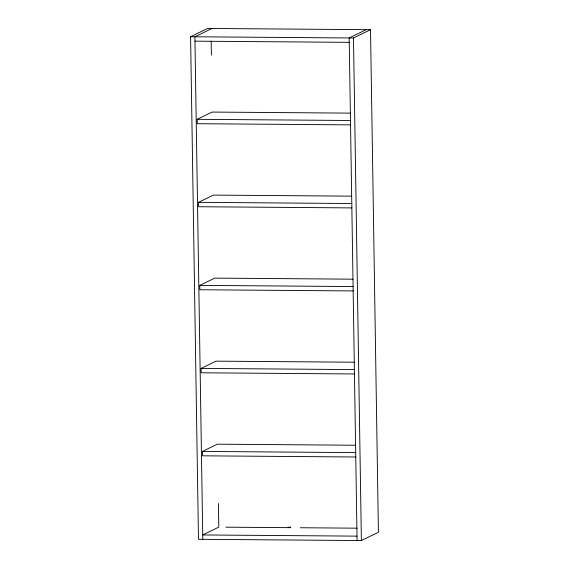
<?xml version="1.0" encoding="UTF-8"?>
<svg xmlns="http://www.w3.org/2000/svg" width="569" height="569" viewBox="0 0 569 569"><rect width="100%" height="100%" fill="white"/><g stroke="black" fill="none" stroke-linecap="round" stroke-linejoin="round"><path stroke-width="0.85" d="M190.587 36.743L207.621 28.45L370.519 29.695L378.413 532.257L361.379 540.55L198.481 539.305L190.587 36.743L353.484 37.988L370.519 29.695M211.924 28.486L194.897 36.779L202.792 539.334M366.208 29.666L349.181 37.959L357.076 540.514M350.675 124.874L197.272 123.701L197.201 119.312L212.095 112.065L350.419 113.124M351.976 207.905L198.581 206.732L198.51 202.344L213.396 195.096L351.727 196.156M353.278 290.93L199.883 289.756L199.811 285.375L214.705 278.12L353.029 279.18M354.587 373.961L201.184 372.787L201.12 368.406L216.007 361.151L354.331 362.211M355.888 456.992L202.493 455.819L202.422 451.43L217.315 444.183L355.639 445.243M218.98 527.036L202.72 534.952L357.005 536.133M194.961 41.16L349.245 42.341M197.201 119.312L350.604 120.493M198.51 202.344L351.905 203.517M199.811 285.375L353.214 286.548M201.12 368.406L354.515 369.58M202.422 451.43L355.817 452.604M288.028 527.179L290.688 527.2M225.893 527.179L290.617 527.669M300.375 527.748L357.119 528.181M353.484 37.988L361.379 540.55M211.163 41.196L211.383 55.172M218.425 503.537L218.781 526.247"/></g></svg>
